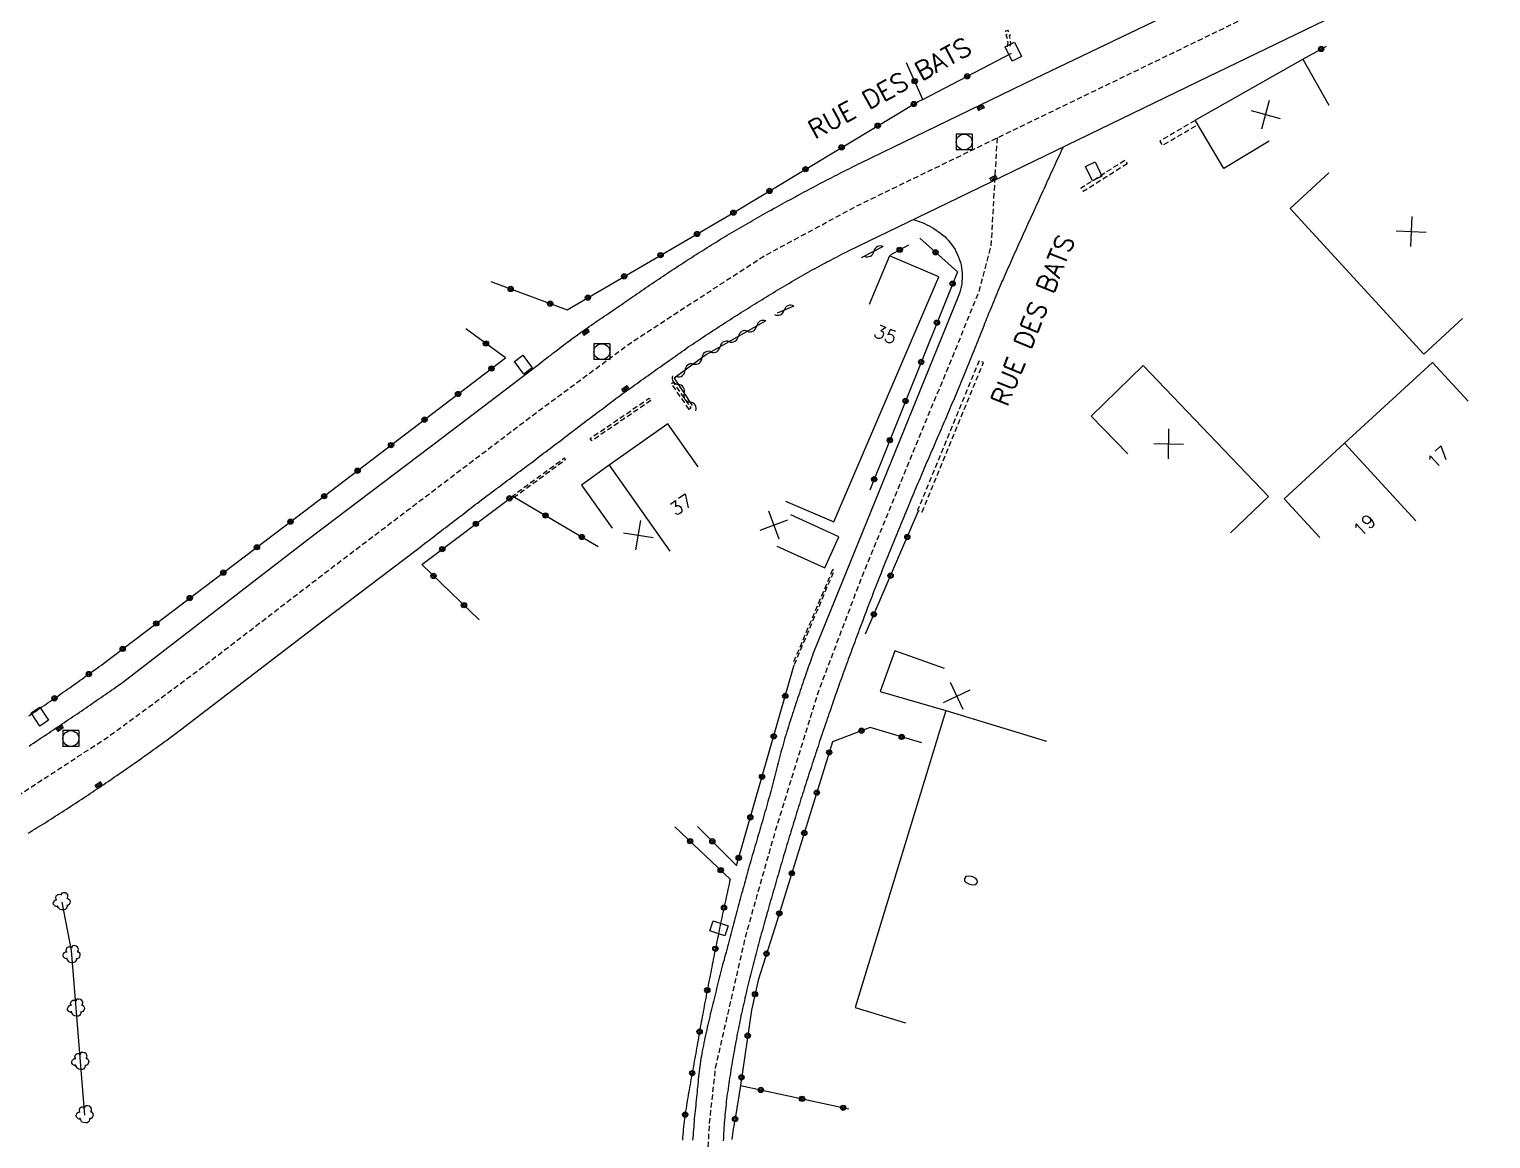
# Model space of a CAD drawing. Header units: millimetres. Extents: x 107000 to 108000, y 126999 to 128000.
# Drawn here: x 107559 to 107697.8, y 127352.7 to 127458 of the extents above; entities that cross this region are included whole.
import ezdxf
from ezdxf.enums import TextEntityAlignment as Align

# ---------------------------------------------------------------- set-up
doc = ezdxf.new("R2010")
doc.units = ezdxf.units.MM
doc.linetypes.add('DASHED', pattern=[0.75, 0.5, -0.25])
doc.layers.get('0').update_dxf_attribs({"linetype": 'CONTINUOUS'})
for name, color, linetype in [('W0001', 6, 'DASHED'), ('W0008', 7, 'CONTINUOUS'), ('W0100', 7, 'CONTINUOUS'), ('W0112', 1, 'DASHED'), ('W0300', 7, 'CONTINUOUS'), ('W0302', 3, 'CONTINUOUS'), ('W0310', 3, 'CONTINUOUS'), ('W0322', 7, 'CONTINUOUS'), ('W0400', 7, 'CONTINUOUS'), ('W0420', 7, 'CONTINUOUS'), ('W0989', 7, 'CONTINUOUS'), ('W0991', 7, 'CONTINUOUS'), ('W1102', 7, 'CONTINUOUS'), ('W1471', 7, 'CONTINUOUS')]:
    doc.layers.add(name, color=color, linetype=linetype)
doc.styles.get("Standard").update_dxf_attribs({"font": 'romans.shx', "width": 0.85})

# ---------------------------------------------------------------- blocks, each defined once
blk = doc.blocks.new('T1471')
at = {"color": 0, "linetype": 'Continuous', "flags": 128}
blk.add_lwpolyline([(-0.75, -0.5), (-0.75, 0.5), (0.75, 0.5), (0.75, -0.5), (-0.75, -0.5)], dxfattribs=at)
blk = doc.blocks.new('T400')
for p, q in [((-0.15, 0.3), (0.15, 0.3)), ((-0.15, -0.25), (-0.15, 0.3)), ((-0.15, 0.15), (0.15, 0.15)), ((-0.15, 0), (0.15, 0)), ((0.15, 0.3), (0.15, -0.25)), ((-0.15, -0.15), (0.15, -0.15)), ((-0.15, -0.25), (-0.15, -0.3)), ((-0.15, -0.3), (0.15, -0.3)), ((0.15, -0.3), (0.15, -0.25))]:
    blk.add_line(p, q)
blk = doc.blocks.new('T420')
for p, q in [((0.75, 0.75), (-0.75, 0.75)), ((-0.75, 0.75), (-0.75, -0.75)), ((0.75, 0.75), (0.75, -0.75)), ((0.75, -0.75), (-0.75, -0.75))]:
    blk.add_line(p, q)
blk.add_ellipse((0, 0), major_axis=(-0.53, 0.53), ratio=1, start_param=3.926991, end_param=10.210176)
blk = doc.blocks.new('t322o')
at = {"color": 0, "linetype": 'Continuous'}
for radius in [0.25, 0.15]:
    blk.add_circle((0, 0), radius, dxfattribs=at)
blk = doc.blocks.new('t310o')
at = {"color": 0, "linetype": 'Continuous'}
for centre, start, end in [((-0.5, 0.38), 216.8699, 323.1304), ((0.5, -0.37), 36.8699, 143.1303)]:
    blk.add_arc(centre, 0.625, start, end, dxfattribs=at)
blk = doc.blocks.new('T300')
for p, q in [((-0.8, 0.51), (-0.86, 0.34)), ((-0.86, 0.34), (-0.86, 0.17)), ((-0.86, 0.17), (-0.74, 0.06)), ((-0.69, 0.63), (-0.8, 0.51)), ((-0.8, -0.06), (-0.74, 0.06)), ((-0.74, 0.06), (-0.69, 0.11)), ((-0.57, 0.69), (-0.69, 0.63)), ((-0.46, 0.69), (-0.57, 0.69)), ((-0.29, 0.63), (-0.46, 0.69)), ((-0.29, 0.63), (-0.17, 0.74)), ((-0.23, 0.57), (-0.29, 0.63)), ((-0.17, 0.74), (-0.06, 0.8)), ((-0.06, 0.8), (0.06, 0.8)), ((0.06, 0.8), (0.23, 0.74)), ((0.23, 0.74), (0.34, 0.63)), ((0.34, 0.63), (0.4, 0.51)), ((0.46, 0.46), (0.34, 0.46)), ((0.4, 0.51), (0.4, 0.46)), ((0.57, 0.4), (0.46, 0.46)), ((0.57, 0.4), (0.69, 0.29)), ((0.69, 0.29), (0.74, 0.17)), ((0.74, 0.06), (0.69, -0.17)), ((0.74, 0.17), (0.74, 0.06)), ((-0.8, -0.17), (-0.8, -0.06)), ((-0.8, -0.23), (-0.8, -0.17)), ((-0.74, -0.34), (-0.8, -0.23)), ((-0.69, -0.4), (-0.74, -0.34)), ((-0.51, -0.46), (-0.69, -0.4)), ((-0.4, -0.46), (-0.51, -0.46)), ((-0.4, -0.46), (-0.34, -0.46)), ((-0.34, -0.46), (-0.34, -0.4)), ((-0.34, -0.51), (-0.34, -0.46)), ((-0.29, -0.63), (-0.34, -0.51)), ((-0.17, -0.74), (-0.29, -0.63)), ((-0.06, -0.8), (-0.17, -0.74)), ((0.06, -0.8), (-0.06, -0.8)), ((0.17, -0.74), (0.06, -0.8)), ((0.23, -0.69), (0.17, -0.74)), ((0.29, -0.46), (0.23, -0.46)), ((0.29, -0.63), (0.23, -0.69)), ((0.46, -0.4), (0.29, -0.46)), ((0.34, -0.51), (0.29, -0.63)), ((0.34, -0.51), (0.34, -0.46)), ((0.57, -0.34), (0.46, -0.4)), ((0.63, -0.29), (0.57, -0.34)), ((0.69, -0.17), (0.63, -0.29))]:
    blk.add_line(p, q)
blk = doc.blocks.new('t991o')
at = {"color": 0, "linetype": 'Continuous'}
for p, q in [((-1, 1), (1, -1)), ((-1, -1), (1, 1))]:
    blk.add_line(p, q, dxfattribs=at)

msp = doc.modelspace()

# ---------------------------------------------------------------- linework, layer by layer
at = {"layer": 'W0001', "flags": 128}
for points in [[(107000, 127089.04), (107003.49, 127090.61), (107006.14, 127092.18), (107008.36, 127093.73), (107010.32, 127095.02), (107025.43, 127107), (107037.6, 127116.58), (107066.4, 127139.08), (107088.06, 127156.08), (107094.78, 127162.19), (107099.38, 127167.1), (107105.7, 127174.85), (107111.44, 127182.02), (107116.64, 127188.52), (107122.25, 127195.21), (107131.72, 127207.17), (107135.09, 127211.4), (107138.56, 127215.46), (107142.88, 127219.18), (107148.61, 127222.06), (107154.91, 127223.92), (107164.3, 127226.43), (107174.45, 127229.14), (107184.03, 127231.95), (107260.27, 127252.71), (107315.94, 127271.2), (107330.12, 127276.12), (107335.89, 127277.72), (107341.63, 127277.36), (107350.74, 127277.39), (107353.27, 127279.17), (107361.16, 127284.73), (107369.51, 127291.14), (107383.85, 127301.83), (107403.45, 127315.83), (107426.06, 127331.88), (107439.48, 127340.56), (107452.49, 127347.3), (107463.11, 127351.91), (107474.86, 127356.01), (107495.18, 127361.96), (107524.23, 127370.49), (107535.13, 127374.16), (107545.48, 127378.4), (107556.57, 127384.39), (107566.51, 127390.87), (107574.63, 127396.86), (107587.27, 127406.56), (107606.75, 127421.33), (107616.21, 127428.32), (107628.75, 127436.48), (107637.53, 127441.21), (107649.35, 127446.94), (107667.55, 127455.74), (107693.78, 127468.43), (107721.15, 127481.68), (107737.6, 127489.63), (107752.86, 127497.12), (107759.97, 127501.4), (107764.49, 127504.58), (107772.4, 127511.35), (107782.05, 127521.92), (107812.16, 127555.37), (107829.33, 127574.66), (107834.96, 127581.75), (107841.86, 127591.66), (107847.67, 127601.53), (107852.76, 127611.48), (107858.53, 127625.36), (107862.3, 127636.75), (107868.74, 127659.49), (107884.13, 127716.25)], [(107650.9, 127447.69), (107650.32, 127437.47), (107649.21, 127433.24), (107647.04, 127427.84), (107642.94, 127417.93), (107637.9, 127405.62), (107633.9, 127395.08), (107629.69, 127381.43), (107627.03, 127372.03), (107624.14, 127359.44), (107623.57, 127354.22), (107623.21, 127347.93), (107623.18, 127343.01), (107623.66, 127336.49), (107624.6, 127330.44), (107625.53, 127326.44), (107627.01, 127322), (107628.35, 127318.07), (107629.22, 127314.73), (107629.66, 127310.51), (107629.61, 127307.33), (107629.3, 127305.31), (107628.45, 127302.26), (107626, 127292.47)]]:
    msp.add_lwpolyline(points, dxfattribs=at)
at = {"layer": 'W0008', "flags": 128}
for points in [[(107558.9, 127381.72), (107559.11, 127381.85), (107559.32, 127381.98), (107559.54, 127382.11), (107559.75, 127382.24), (107559.96, 127382.37), (107560.17, 127382.5), (107560.39, 127382.64), (107560.6, 127382.77), (107560.81, 127382.9), (107561.03, 127383.04), (107561.24, 127383.17), (107561.45, 127383.31), (107561.66, 127383.44), (107561.87, 127383.58), (107562.09, 127383.71), (107562.3, 127383.85), (107562.51, 127383.98), (107562.72, 127384.12), (107562.93, 127384.26), (107563.14, 127384.39), (107563.35, 127384.53), (107563.56, 127384.67), (107563.77, 127384.81), (107563.98, 127384.94), (107564.19, 127385.08), (107564.4, 127385.22), (107564.61, 127385.36), (107564.82, 127385.5), (107565.03, 127385.64), (107565.23, 127385.78), (107565.44, 127385.92), (107565.65, 127386.06), (107565.86, 127386.2), (107566.07, 127386.34), (107566.27, 127386.48), (107566.48, 127386.62), (107566.69, 127386.76), (107566.9, 127386.91), (107567.1, 127387.05), (107567.31, 127387.19), (107567.52, 127387.33), (107567.72, 127387.47), (107567.93, 127387.62), (107568.14, 127387.76), (107568.34, 127387.9), (107568.55, 127388.04), (107568.75, 127388.19), (107568.96, 127388.33), (107569.16, 127388.48), (107569.37, 127388.62), (107569.57, 127388.77), (107569.78, 127388.91), (107569.98, 127389.06), (107570.19, 127389.2), (107570.39, 127389.35), (107570.59, 127389.49), (107570.8, 127389.64), (107571, 127389.78), (107571.2, 127389.93), (107571.41, 127390.08), (107571.61, 127390.23), (107571.81, 127390.37), (107572.02, 127390.52), (107572.22, 127390.67), (107572.42, 127390.82), (107572.62, 127390.97), (107572.82, 127391.11), (107586.87, 127401.86), (107595.74, 127408.58), (107595.94, 127408.73), (107596.14, 127408.88), (107596.34, 127409.04), (107596.54, 127409.19), (107596.74, 127409.35), (107596.94, 127409.5), (107597.14, 127409.65), (107597.34, 127409.81), (107597.54, 127409.96), (107597.74, 127410.12), (107597.94, 127410.27), (107598.14, 127410.42), (107598.34, 127410.58), (107598.54, 127410.73), (107598.74, 127410.89), (107598.94, 127411.04), (107599.14, 127411.19), (107599.35, 127411.35), (107599.55, 127411.5), (107599.75, 127411.66), (107599.95, 127411.81), (107600.15, 127411.96), (107600.35, 127412.12), (107600.55, 127412.27), (107600.75, 127412.43), (107600.95, 127412.58), (107601.15, 127412.73), (107601.35, 127412.89), (107601.55, 127413.04), (107601.75, 127413.2), (107601.95, 127413.35), (107602.15, 127413.5), (107602.35, 127413.66), (107602.56, 127413.81), (107602.76, 127413.96), (107602.96, 127414.11), (107603.17, 127414.26), (107603.37, 127414.41), (107603.57, 127414.56), (107603.78, 127414.72), (107603.98, 127414.87), (107604.18, 127415.02), (107604.39, 127415.17), (107604.59, 127415.32), (107604.79, 127415.47), (107605, 127415.63), (107605.2, 127415.78), (107605.4, 127415.93), (107605.61, 127416.08), (107605.81, 127416.23), (107606.01, 127416.39), (107606.22, 127416.54), (107606.42, 127416.69), (107606.62, 127416.84), (107606.83, 127416.99), (107607.03, 127417.15), (107607.23, 127417.3), (107607.43, 127417.45), (107607.64, 127417.6), (107607.84, 127417.76), (107608.04, 127417.91), (107608.24, 127418.06), (107608.45, 127418.22), (107608.65, 127418.37), (107608.85, 127418.52), (107609.05, 127418.68), (107609.26, 127418.83), (107609.46, 127418.99), (107609.66, 127419.14), (107609.86, 127419.29), (107610.06, 127419.45), (107610.27, 127419.6), (107610.47, 127419.76), (107610.67, 127419.91), (107610.87, 127420.06), (107611.07, 127420.22), (107611.28, 127420.37), (107611.48, 127420.53), (107611.68, 127420.68), (107611.88, 127420.83), (107612.09, 127420.99), (107612.29, 127421.14), (107612.49, 127421.29), (107612.69, 127421.45), (107612.9, 127421.6), (107613.1, 127421.75), (107613.3, 127421.9), (107613.51, 127422.06), (107613.71, 127422.21), (107613.9, 127422.35), (107614.1, 127422.5), (107614.3, 127422.65), (107614.5, 127422.8), (107614.7, 127422.95), (107614.9, 127423.09), (107615.1, 127423.24), (107615.3, 127423.39), (107615.5, 127423.53), (107615.7, 127423.68), (107615.9, 127423.82), (107616.11, 127423.97), (107616.31, 127424.11), (107616.51, 127424.26), (107616.71, 127424.4), (107616.91, 127424.55), (107617.11, 127424.69), (107617.32, 127424.84), (107617.52, 127424.98), (107617.72, 127425.12), (107617.92, 127425.27), (107618.13, 127425.41), (107618.33, 127425.55), (107618.53, 127425.7), (107618.73, 127425.84), (107618.94, 127425.98), (107619.14, 127426.13), (107619.34, 127426.27), (107619.55, 127426.41), (107619.75, 127426.56), (107619.95, 127426.7), (107620.16, 127426.85), (107620.36, 127426.99), (107620.56, 127427.13), (107620.77, 127427.28), (107620.97, 127427.42), (107621.18, 127427.56), (107621.38, 127427.7), (107621.58, 127427.85), (107621.79, 127427.99), (107622, 127428.13), (107622.2, 127428.27), (107622.41, 127428.41), (107622.61, 127428.54), (107622.82, 127428.68), (107623.03, 127428.82), (107623.25, 127428.96), (107623.46, 127429.1), (107623.67, 127429.24), (107623.88, 127429.38), (107624.09, 127429.51), (107624.3, 127429.65), (107624.51, 127429.79), (107624.72, 127429.93), (107624.93, 127430.06), (107625.15, 127430.2), (107625.36, 127430.33), (107625.57, 127430.47), (107625.78, 127430.61), (107626, 127430.74), (107626.21, 127430.88), (107626.42, 127431.01), (107626.64, 127431.14), (107626.85, 127431.28), (107627.06, 127431.41), (107627.28, 127431.55), (107627.49, 127431.68), (107627.7, 127431.81), (107627.92, 127431.95), (107628.13, 127432.08), (107628.35, 127432.21), (107628.56, 127432.34), (107628.78, 127432.47), (107628.99, 127432.61), (107629.21, 127432.74), (107629.42, 127432.87), (107629.64, 127433), (107629.86, 127433.14), (107630.08, 127433.27), (107630.3, 127433.4), (107630.52, 127433.53), (107630.74, 127433.66), (107630.96, 127433.79), (107631.18, 127433.92), (107631.41, 127434.05), (107631.63, 127434.18), (107631.85, 127434.31), (107632.07, 127434.44), (107632.29, 127434.57), (107632.52, 127434.69), (107632.74, 127434.82), (107632.96, 127434.94), (107633.19, 127435.07), (107633.41, 127435.19), (107633.63, 127435.31), (107633.86, 127435.44), (107634.08, 127435.56), (107634.3, 127435.68), (107634.53, 127435.8), (107634.75, 127435.92), (107634.98, 127436.04), (107635.2, 127436.16), (107635.43, 127436.27), (107635.65, 127436.39), (107635.88, 127436.51), (107636.11, 127436.62), (107636.33, 127436.74), (107636.56, 127436.85), (107636.79, 127436.97), (107647.2, 127442), (107670.01, 127453.05), (107712.54, 127473.62)], [(107558.97, 127389.98), (107559.18, 127390.12), (107559.39, 127390.26), (107559.6, 127390.4), (107559.81, 127390.54), (107560.02, 127390.68), (107560.23, 127390.82), (107560.45, 127390.96), (107560.66, 127391.1), (107560.87, 127391.24), (107561.08, 127391.38), (107561.29, 127391.52), (107561.49, 127391.66), (107561.7, 127391.8), (107561.91, 127391.94), (107562.11, 127392.08), (107562.32, 127392.22), (107562.53, 127392.36), (107562.73, 127392.5), (107562.94, 127392.63), (107563.14, 127392.77), (107563.35, 127392.91), (107563.56, 127393.05), (107563.76, 127393.19), (107563.97, 127393.33), (107564.17, 127393.47), (107564.38, 127393.61), (107564.58, 127393.76), (107564.79, 127393.9), (107564.99, 127394.04), (107565.2, 127394.18), (107565.4, 127394.32), (107565.61, 127394.46), (107565.81, 127394.6), (107566.01, 127394.74), (107566.22, 127394.88), (107566.42, 127395.03), (107566.63, 127395.17), (107566.83, 127395.31), (107567.04, 127395.45), (107567.24, 127395.59), (107567.44, 127395.74), (107567.65, 127395.88), (107567.85, 127396.02), (107585.74, 127409.79), (107598.25, 127419.27), (107607.11, 127426), (107607.31, 127426.16), (107607.51, 127426.31), (107607.7, 127426.47), (107607.9, 127426.63), (107608.1, 127426.78), (107608.3, 127426.94), (107608.51, 127427.09), (107608.71, 127427.25), (107608.91, 127427.4), (107609.11, 127427.56), (107609.31, 127427.71), (107609.51, 127427.86), (107609.72, 127428.02), (107609.92, 127428.17), (107610.12, 127428.32), (107610.33, 127428.47), (107610.53, 127428.62), (107610.74, 127428.77), (107610.94, 127428.92), (107611.15, 127429.07), (107611.35, 127429.22), (107611.55, 127429.36), (107611.76, 127429.51), (107611.96, 127429.65), (107612.16, 127429.79), (107612.37, 127429.93), (107612.57, 127430.07), (107612.78, 127430.21), (107612.98, 127430.35), (107613.19, 127430.49), (107613.39, 127430.62), (107613.6, 127430.76), (107613.8, 127430.9), (107614.01, 127431.04), (107614.21, 127431.18), (107614.42, 127431.32), (107614.63, 127431.46), (107614.83, 127431.61), (107615.04, 127431.75), (107615.25, 127431.89), (107615.45, 127432.03), (107615.66, 127432.18), (107615.87, 127432.32), (107616.07, 127432.46), (107616.28, 127432.6), (107616.49, 127432.75), (107616.7, 127432.89), (107616.9, 127433.03), (107617.11, 127433.17), (107617.32, 127433.32), (107617.52, 127433.46), (107617.73, 127433.6), (107617.94, 127433.74), (107618.15, 127433.88), (107618.36, 127434.02), (107618.56, 127434.16), (107618.77, 127434.3), (107618.98, 127434.44), (107619.19, 127434.58), (107619.4, 127434.72), (107619.61, 127434.86), (107619.82, 127435), (107620.02, 127435.13), (107620.23, 127435.27), (107620.44, 127435.41), (107620.65, 127435.54), (107620.86, 127435.68), (107621.06, 127435.81), (107621.27, 127435.95), (107621.48, 127436.08), (107621.69, 127436.22), (107621.9, 127436.35), (107622.11, 127436.49), (107622.32, 127436.62), (107622.53, 127436.75), (107622.74, 127436.89), (107622.95, 127437.02), (107623.16, 127437.15), (107623.37, 127437.29), (107623.58, 127437.42), (107623.79, 127437.55), (107624, 127437.68), (107624.21, 127437.81), (107624.42, 127437.94), (107624.64, 127438.07), (107624.85, 127438.2), (107625.07, 127438.33), (107625.28, 127438.46), (107625.5, 127438.59), (107625.72, 127438.71), (107625.94, 127438.84), (107626.16, 127438.97), (107626.37, 127439.1), (107626.59, 127439.23), (107626.81, 127439.35), (107627.03, 127439.48), (107627.25, 127439.61), (107627.47, 127439.73), (107627.69, 127439.86), (107627.91, 127439.99), (107628.13, 127440.11), (107628.35, 127440.23), (107628.57, 127440.36), (107628.79, 127440.48), (107629.02, 127440.61), (107629.24, 127440.73), (107629.46, 127440.85), (107629.68, 127440.98), (107629.9, 127441.1), (107630.12, 127441.22), (107630.35, 127441.34), (107630.57, 127441.47), (107630.79, 127441.59), (107631.01, 127441.71), (107631.23, 127441.83), (107631.46, 127441.95), (107631.68, 127442.07), (107631.9, 127442.19), (107632.13, 127442.32), (107632.35, 127442.44), (107632.57, 127442.56), (107632.79, 127442.67), (107633.02, 127442.79), (107633.24, 127442.91), (107633.47, 127443.03), (107633.69, 127443.15), (107633.91, 127443.27), (107634.14, 127443.39), (107634.36, 127443.5), (107634.59, 127443.62), (107634.81, 127443.74), (107635.04, 127443.85), (107635.26, 127443.97), (107635.49, 127444.09), (107635.71, 127444.2), (107635.94, 127444.32), (107636.16, 127444.43), (107636.39, 127444.55), (107636.61, 127444.66), (107636.84, 127444.77), (107637.07, 127444.89), (107637.29, 127445), (107637.52, 127445.12), (107637.75, 127445.23), (107637.97, 127445.34), (107654.5, 127453.33), (107671.73, 127461.63)], [(107657.17, 127446.83), (107657.06, 127446.6), (107656.96, 127446.37), (107656.85, 127446.13), (107656.74, 127445.9), (107656.63, 127445.67), (107656.53, 127445.44), (107656.42, 127445.2), (107656.31, 127444.97), (107656.21, 127444.74), (107656.1, 127444.51), (107655.99, 127444.28), (107655.89, 127444.04), (107655.78, 127443.81), (107655.67, 127443.58), (107655.57, 127443.35), (107655.46, 127443.11), (107655.36, 127442.88), (107655.25, 127442.65), (107655.14, 127442.41), (107655.04, 127442.18), (107654.93, 127441.95), (107654.83, 127441.72), (107654.73, 127441.49), (107654.62, 127441.27), (107654.52, 127441.04), (107654.42, 127440.82), (107654.32, 127440.59), (107654.21, 127440.37), (107654.11, 127440.14), (107654.01, 127439.91), (107653.9, 127439.69), (107653.8, 127439.46), (107653.7, 127439.24), (107653.6, 127439.01), (107653.49, 127438.79), (107653.39, 127438.56), (107653.29, 127438.34), (107653.19, 127438.11), (107653.08, 127437.89), (107652.98, 127437.66), (107652.88, 127437.44), (107652.78, 127437.21), (107652.68, 127436.99), (107652.57, 127436.76), (107652.47, 127436.54), (107652.37, 127436.31), (107652.27, 127436.08), (107652.17, 127435.86), (107652.07, 127435.63), (107651.97, 127435.41), (107651.87, 127435.18), (107651.77, 127434.95), (107651.67, 127434.73), (107651.57, 127434.5), (107651.47, 127434.27), (107651.37, 127434.05), (107651.27, 127433.82), (107651.17, 127433.59), (107651.08, 127433.37), (107650.98, 127433.14), (107650.88, 127432.9), (107650.78, 127432.67), (107650.68, 127432.44), (107650.59, 127432.2), (107650.49, 127431.97), (107650.39, 127431.74), (107650.3, 127431.5), (107650.2, 127431.27), (107650.1, 127431.03), (107650.01, 127430.8), (107649.91, 127430.56), (107649.82, 127430.33), (107649.72, 127430.09), (107649.63, 127429.86), (107649.54, 127429.62), (107649.44, 127429.38), (107649.35, 127429.15), (107649.25, 127428.91), (107649.16, 127428.68), (107649.07, 127428.44), (107648.97, 127428.21), (107648.88, 127427.97), (107648.78, 127427.74), (107648.69, 127427.5), (107648.59, 127427.27), (107648.5, 127427.03), (107648.41, 127426.79), (107648.31, 127426.56), (107648.21, 127426.32), (107648.12, 127426.09), (107648.02, 127425.86), (107647.93, 127425.62), (107647.83, 127425.39), (107647.74, 127425.16), (107647.64, 127424.93), (107647.55, 127424.7), (107647.45, 127424.47), (107647.36, 127424.24), (107647.26, 127424.01), (107647.16, 127423.78), (107647.07, 127423.54), (107646.97, 127423.31), (107646.88, 127423.08), (107646.78, 127422.85), (107646.68, 127422.62), (107646.58, 127422.39), (107646.49, 127422.16), (107646.39, 127421.92), (107646.29, 127421.69), (107646.19, 127421.46), (107646.09, 127421.22), (107645.99, 127420.99), (107645.89, 127420.76), (107645.79, 127420.53), (107645.69, 127420.29), (107645.59, 127420.06), (107645.49, 127419.83), (107645.39, 127419.6), (107645.29, 127419.36), (107645.19, 127419.13), (107645.09, 127418.9), (107644.99, 127418.67), (107644.89, 127418.43), (107644.79, 127418.2), (107644.69, 127417.97), (107644.58, 127417.74), (107644.48, 127417.5), (107644.38, 127417.27), (107644.28, 127417.04), (107644.18, 127416.81), (107644.08, 127416.57), (107643.99, 127416.34), (107643.89, 127416.11), (107643.79, 127415.87), (107643.69, 127415.64), (107643.59, 127415.41), (107643.49, 127415.17), (107643.39, 127414.94), (107643.29, 127414.71), (107643.2, 127414.48), (107643.1, 127414.25), (107643, 127414.02), (107642.91, 127413.79), (107642.81, 127413.56), (107642.72, 127413.33), (107642.62, 127413.1), (107642.52, 127412.86), (107642.43, 127412.63), (107642.33, 127412.4), (107642.23, 127412.17), (107642.14, 127411.94), (107642.04, 127411.71), (107641.95, 127411.48), (107641.85, 127411.25), (107641.76, 127411.02), (107641.66, 127410.79), (107641.56, 127410.56), (107641.47, 127410.33), (107641.37, 127410.1), (107641.28, 127409.87), (107641.18, 127409.63), (107641.09, 127409.4), (107641, 127409.17), (107640.9, 127408.94), (107640.81, 127408.71), (107640.71, 127408.48), (107640.62, 127408.25), (107640.53, 127408.01), (107640.43, 127407.78), (107640.34, 127407.55), (107640.25, 127407.32), (107640.15, 127407.09), (107640.06, 127406.85), (107639.97, 127406.62), (107639.88, 127406.39), (107639.79, 127406.16), (107639.7, 127405.93), (107639.6, 127405.69), (107639.51, 127405.46), (107639.42, 127405.23), (107639.33, 127404.99), (107639.24, 127404.76), (107639.15, 127404.53), (107639.06, 127404.29), (107638.97, 127404.06), (107638.88, 127403.83), (107638.79, 127403.6), (107638.7, 127403.36), (107638.61, 127403.13), (107638.52, 127402.89), (107638.43, 127402.66), (107638.34, 127402.43), (107638.26, 127402.19), (107638.17, 127401.96), (107638.08, 127401.73), (107637.99, 127401.49), (107637.9, 127401.26), (107637.81, 127401.03), (107637.73, 127400.79), (107637.64, 127400.56), (107637.55, 127400.32), (107637.46, 127400.09), (107637.38, 127399.85), (107637.29, 127399.62), (107637.2, 127399.39), (107637.12, 127399.15), (107637.03, 127398.92), (107636.94, 127398.68), (107636.86, 127398.45), (107636.77, 127398.21), (107636.69, 127397.98), (107636.6, 127397.74), (107636.52, 127397.51), (107636.43, 127397.27), (107636.35, 127397.04), (107636.26, 127396.8), (107636.18, 127396.57), (107636.09, 127396.33), (107636.01, 127396.1), (107635.92, 127395.86), (107635.84, 127395.62), (107635.76, 127395.39), (107635.67, 127395.15), (107635.59, 127394.92), (107635.51, 127394.68), (107635.43, 127394.45), (107635.34, 127394.21), (107635.26, 127393.97), (107635.18, 127393.74), (107635.1, 127393.5), (107635.02, 127393.27), (107634.94, 127393.03), (107634.85, 127392.79), (107634.77, 127392.56), (107634.69, 127392.32), (107634.61, 127392.08), (107634.53, 127391.85), (107634.45, 127391.61), (107634.37, 127391.37), (107634.29, 127391.14), (107634.21, 127390.9), (107634.13, 127390.66), (107634.05, 127390.43), (107633.98, 127390.19), (107633.9, 127389.95), (107633.82, 127389.71), (107633.74, 127389.48), (107633.66, 127389.24), (107633.58, 127389), (107633.51, 127388.76), (107633.43, 127388.53), (107633.35, 127388.29), (107633.27, 127388.05), (107633.2, 127387.81), (107633.12, 127387.58), (107633.04, 127387.34), (107632.96, 127387.1), (107632.89, 127386.86), (107632.81, 127386.63), (107632.74, 127386.39), (107632.66, 127386.15), (107632.58, 127385.91), (107632.51, 127385.67), (107632.43, 127385.43), (107632.36, 127385.2), (107632.28, 127384.96), (107632.2, 127384.71), (107632.13, 127384.47), (107632.05, 127384.23), (107631.98, 127383.99), (107631.9, 127383.75), (107631.83, 127383.51), (107631.76, 127383.27), (107631.68, 127383.03), (107631.61, 127382.79), (107631.53, 127382.55), (107631.46, 127382.31), (107631.39, 127382.07), (107631.31, 127381.83), (107631.24, 127381.59), (107631.17, 127381.35), (107631.1, 127381.11), (107631.02, 127380.87), (107630.95, 127380.62), (107630.88, 127380.38), (107630.81, 127380.14), (107630.74, 127379.9), (107630.66, 127379.66), (107630.59, 127379.42), (107630.52, 127379.18), (107630.45, 127378.94), (107630.38, 127378.69), (107630.31, 127378.45), (107630.24, 127378.21), (107630.17, 127377.97), (107630.1, 127377.73), (107630.03, 127377.49), (107629.96, 127377.25), (107629.89, 127377), (107629.82, 127376.76), (107629.75, 127376.52), (107629.68, 127376.28), (107629.61, 127376.04), (107629.54, 127375.79), (107629.47, 127375.55), (107629.4, 127375.31), (107629.33, 127375.07), (107629.26, 127374.83), (107629.19, 127374.58), (107629.12, 127374.34), (107629.05, 127374.1), (107628.99, 127373.86), (107628.92, 127373.61), (107628.85, 127373.37), (107628.78, 127373.13), (107628.71, 127372.88), (107628.65, 127372.64), (107628.58, 127372.4), (107628.51, 127372.16), (107628.45, 127371.91), (107628.38, 127371.67), (107628.31, 127371.43), (107628.25, 127371.18), (107628.18, 127370.94), (107628.12, 127370.7), (107628.05, 127370.45), (107627.99, 127370.21), (107627.92, 127369.97), (107627.86, 127369.72), (107627.79, 127369.48), (107627.73, 127369.24), (107627.67, 127368.99), (107627.6, 127368.75), (107627.54, 127368.5), (107627.48, 127368.25), (107627.41, 127368), (107627.35, 127367.75), (107627.29, 127367.5), (107627.23, 127367.26), (107627.18, 127367.01), (107627.12, 127366.76), (107627.06, 127366.52), (107627.01, 127366.28), (107626.96, 127366.04), (107626.9, 127365.8), (107626.85, 127365.56), (107626.8, 127365.32), (107626.74, 127365.08), (107626.69, 127364.84), (107626.64, 127364.6), (107626.58, 127364.36), (107626.53, 127364.12), (107626.48, 127363.88), (107626.43, 127363.64), (107626.38, 127363.4), (107626.33, 127363.16), (107626.28, 127362.92), (107626.23, 127362.68), (107626.19, 127362.44), (107626.14, 127362.19), (107626.09, 127361.95), (107626.05, 127361.71), (107626, 127361.47), (107625.96, 127361.23), (107625.92, 127360.98), (107625.87, 127360.73), (107625.83, 127360.48), (107625.79, 127360.23), (107625.74, 127359.98), (107625.7, 127359.73), (107625.66, 127359.48), (107625.62, 127359.23), (107625.58, 127358.98), (107625.54, 127358.72), (107625.5, 127358.47), (107625.46, 127358.22), (107625.42, 127357.97), (107625.39, 127357.72), (107625.35, 127357.47), (107625.32, 127357.22), (107625.28, 127356.97), (107625.25, 127356.71), (107625.22, 127356.46), (107625.19, 127356.21), (107625.16, 127355.96), (107625.13, 127355.7), (107625.11, 127355.45), (107625.08, 127355.21), (107625.06, 127354.96), (107625.04, 127354.72), (107625.02, 127354.48), (107625, 127354.23), (107624.98, 127353.99), (107624.96, 127353.74), (107624.95, 127353.5), (107624.93, 127353.25), (107624.92, 127353.01), (107624.91, 127352.77), (107624.89, 127352.52)], [(107642.89, 127439.96), (107643.12, 127439.89), (107643.35, 127439.82), (107643.57, 127439.74), (107643.8, 127439.65), (107644.01, 127439.56), (107644.23, 127439.45), (107644.44, 127439.34), (107644.67, 127439.21), (107644.89, 127439.08), (107645.11, 127438.94), (107645.32, 127438.8), (107645.53, 127438.65), (107645.73, 127438.49), (107645.93, 127438.33), (107646.11, 127438.15), (107646.29, 127437.96), (107646.46, 127437.75), (107646.62, 127437.54), (107646.77, 127437.32), (107646.91, 127437.09), (107647.03, 127436.86), (107647.15, 127436.62), (107647.25, 127436.38), (107647.34, 127436.13), (107647.42, 127435.88), (107647.48, 127435.63), (107647.53, 127435.38), (107647.57, 127435.13), (107647.59, 127434.87), (107647.6, 127434.61), (107647.59, 127434.36), (107647.57, 127434.09), (107647.54, 127433.83), (107647.49, 127433.57), (107647.43, 127433.31), (107647.36, 127433.06), (107647.27, 127432.81), (107647.17, 127432.56), (107639.66, 127414.12), (107633.54, 127399.03), (107633.45, 127398.8), (107633.37, 127398.56), (107633.28, 127398.32), (107633.2, 127398.09), (107633.11, 127397.85), (107633.03, 127397.61), (107632.94, 127397.38), (107632.86, 127397.14), (107632.78, 127396.9), (107632.7, 127396.66), (107632.61, 127396.43), (107632.53, 127396.19), (107632.45, 127395.95), (107632.37, 127395.71), (107632.29, 127395.48), (107632.21, 127395.24), (107632.13, 127395), (107632.05, 127394.75), (107631.96, 127394.51), (107631.88, 127394.27), (107631.8, 127394.03), (107631.72, 127393.78), (107631.64, 127393.54), (107631.56, 127393.3), (107631.48, 127393.06), (107631.4, 127392.81), (107631.32, 127392.57), (107631.25, 127392.33), (107631.17, 127392.08), (107631.09, 127391.84), (107631.02, 127391.6), (107630.94, 127391.35), (107630.87, 127391.11), (107630.79, 127390.86), (107630.72, 127390.62), (107630.65, 127390.37), (107630.58, 127390.13), (107630.51, 127389.88), (107630.44, 127389.63), (107630.38, 127389.39), (107630.31, 127389.14), (107630.24, 127388.89), (107630.18, 127388.65), (107630.12, 127388.4), (107630.05, 127388.15), (107629.99, 127387.9), (107629.93, 127387.66), (107629.86, 127387.41), (107629.8, 127387.16), (107629.74, 127386.91), (107629.67, 127386.67), (107629.61, 127386.42), (107629.54, 127386.17), (107629.48, 127385.92), (107629.41, 127385.68), (107629.35, 127385.43), (107629.28, 127385.18), (107629.21, 127384.94), (107629.14, 127384.7), (107629.07, 127384.45), (107629, 127384.21), (107628.93, 127383.96), (107628.86, 127383.72), (107628.79, 127383.48), (107628.72, 127383.23), (107628.65, 127382.99), (107628.58, 127382.75), (107628.51, 127382.5), (107628.44, 127382.26), (107628.37, 127382.02), (107628.3, 127381.77), (107628.22, 127381.53), (107628.15, 127381.29), (107628.08, 127381.04), (107628.01, 127380.8), (107627.94, 127380.56), (107627.87, 127380.31), (107627.8, 127380.07), (107627.73, 127379.83), (107627.65, 127379.58), (107627.58, 127379.34), (107627.51, 127379.1), (107627.44, 127378.85), (107627.37, 127378.61), (107627.31, 127378.36), (107627.24, 127378.12), (107627.17, 127377.88), (107627.1, 127377.64), (107627.04, 127377.4), (107626.97, 127377.16), (107626.9, 127376.92), (107626.84, 127376.68), (107626.77, 127376.44), (107626.71, 127376.21), (107626.64, 127375.97), (107626.58, 127375.73), (107626.51, 127375.49), (107626.45, 127375.25), (107626.38, 127375.01), (107626.32, 127374.77), (107626.26, 127374.53), (107626.19, 127374.29), (107626.13, 127374.05), (107626.06, 127373.81), (107626, 127373.57), (107625.94, 127373.33), (107625.87, 127373.1), (107625.81, 127372.86), (107625.75, 127372.62), (107625.68, 127372.38), (107625.62, 127372.14), (107625.56, 127371.9), (107625.49, 127371.65), (107625.43, 127371.41), (107625.36, 127371.16), (107625.29, 127370.92), (107625.23, 127370.67), (107625.16, 127370.43), (107625.1, 127370.18), (107625.03, 127369.93), (107624.97, 127369.69), (107624.9, 127369.44), (107624.84, 127369.2), (107624.77, 127368.95), (107624.71, 127368.71), (107624.64, 127368.46), (107624.58, 127368.21), (107624.52, 127367.97), (107624.45, 127367.72), (107624.39, 127367.48), (107624.33, 127367.23), (107624.27, 127366.98), (107624.21, 127366.74), (107624.15, 127366.49), (107624.09, 127366.24), (107624.03, 127366), (107623.97, 127365.75), (107623.91, 127365.5), (107623.85, 127365.26), (107623.79, 127365.01), (107623.73, 127364.77), (107623.67, 127364.52), (107623.61, 127364.27), (107623.55, 127364.03), (107623.5, 127363.78), (107623.44, 127363.53), (107623.38, 127363.29), (107623.33, 127363.04), (107623.27, 127362.79), (107623.22, 127362.55), (107623.16, 127362.3), (107623.11, 127362.05), (107623.06, 127361.8), (107623.01, 127361.56), (107622.96, 127361.31), (107622.91, 127361.06), (107622.86, 127360.81), (107622.82, 127360.56), (107622.77, 127360.31), (107622.73, 127360.06), (107622.69, 127359.82), (107622.66, 127359.58), (107622.63, 127359.33), (107622.6, 127359.09), (107622.57, 127358.85), (107622.54, 127358.6), (107622.52, 127358.36), (107622.5, 127358.11), (107622.47, 127357.87), (107622.45, 127357.62), (107622.43, 127357.38), (107622.41, 127357.14), (107622.38, 127356.89), (107622.36, 127356.64), (107622.33, 127356.38), (107622.3, 127356.13), (107622.28, 127355.87), (107622.25, 127355.62), (107622.23, 127355.36), (107622.2, 127355.11), (107622.18, 127354.85), (107622.15, 127354.6), (107622.13, 127354.34), (107622.11, 127354.09), (107622.09, 127353.83), (107622.07, 127353.58), (107622.05, 127353.32), (107622.03, 127353.07), (107622.01, 127352.81), (107621.99, 127352.56)]]:
    msp.add_lwpolyline(points, dxfattribs=at)
at = {"layer": 'W0100', "flags": 128}
for points in [[(107676.74, 127447.38), (107672.45, 127444.8), (107669.7, 127449.37), (107679.94, 127455.16), (107682.4, 127450.81)], [(107682.41, 127444.38), (107678.73, 127440.99), (107691.42, 127427.16), (107695.1, 127430.55)], [(107630.81, 127413.23), (107635.4, 127411.26), (107645.37, 127434.5), (107640.7, 127436.49), (107638.75, 127431.88)], [(107681.56, 127409.77), (107678.18, 127413.45), (107683.9, 127418.72), (107692.25, 127426.38), (107695.63, 127422.7)], [(107663.33, 127417.7), (107659.85, 127421.28), (107664.78, 127426.08), (107676.67, 127413.66), (107673.06, 127410.2)], [(107622.51, 127416.49), (107619.63, 127420.57), (107614.06, 127416.63), (107611.42, 127414.73), (107614.34, 127410.67)], [(107629.98, 127408.95), (107634.53, 127406.88), (107635.88, 127409.84), (107631.33, 127411.91)], [(107645.9, 127397.34), (107641.19, 127399.03), (107639.8, 127395.14), (107646.04, 127393.36), (107637.43, 127365.17), (107642.21, 127363.71)]]:
    msp.add_lwpolyline(points, dxfattribs=at)
at = {"layer": 'W0112', "flags": 128}
for points in [[(107651.88, 127456.37), (107651.93, 127456.57), (107651.95, 127456.76), (107651.93, 127456.92), (107651.9, 127457.09), (107651.77, 127457.48), (107651.86, 127457.53), (107651.69, 127457.82), (107651.88, 127457.93), (107652.16, 127457.44), (107652.04, 127457.37), (107652.11, 127457.14), (107652.15, 127456.95), (107652.17, 127456.76), (107652.15, 127456.54), (107652.1, 127456.32)], [(107663.26, 127445.24), (107659.09, 127442.6), (107658.88, 127442.94), (107663.04, 127445.58)], [(107643.78, 127412.2), (107649.6, 127426.38), (107649.19, 127426.55), (107643.36, 127412.37)], [(107621.66, 127421.92), (107619.97, 127424.38), (107620.15, 127424.5), (107621.83, 127422.04)], [(107618.03, 127422.78), (107612.41, 127418.94), (107612.26, 127419.17), (107617.87, 127423)], [(107604.99, 127413.57), (107609.9, 127417.16), (107609.81, 127417.29), (107604.9, 127413.7)], [(107635.28, 127406.71), (107631.52, 127397.83), (107631.68, 127397.77), (107635.44, 127406.64)]]:
    msp.add_lwpolyline(points, close=True, dxfattribs=at)
msp.add_lwpolyline([(107669.7, 127449.35), (107666.37, 127447.39), (107666.61, 127446.98), (107669.95, 127448.93)], dxfattribs=at)
at = {"layer": 'W0302', "flags": 128}
msp.add_lwpolyline([(107562.07, 127375.15), (107562.97, 127370.57), (107564.25, 127354.95)], dxfattribs=at)
at = {"layer": 'W0310', "flags": 128}
for points in [[(107640.09, 127437.38), (107637.99, 127436.31)], [(107631.6, 127431.73), (107630.01, 127431.05)], [(107628.94, 127430.33), (107623.32, 127427.15), (107620.24, 127424.88), (107621.96, 127422.29)]]:
    msp.add_lwpolyline(points, dxfattribs=at)
at = {"layer": 'W0322', "flags": 128}
for points in [[(107643.84, 127451.34), (107652.27, 127455.75)], [(107679.93, 127455.16), (107682.19, 127456.41)], [(107643.84, 127451.34), (107642.31, 127454.82)], [(107602.83, 127434.05), (107610.06, 127431.38), (107625.51, 127440.39), (107643.42, 127451.16), (107643.83, 127451.34)], [(107643.57, 127438.17), (107647.14, 127434.98), (107638.81, 127414.26)], [(107640.79, 127436.6), (107642.53, 127437.53)], [(107558.96, 127392.86), (107559.17, 127392.99), (107559.37, 127393.13), (107559.58, 127393.27), (107559.78, 127393.41), (107559.99, 127393.55), (107560.19, 127393.69), (107560.39, 127393.82), (107560.6, 127393.96), (107560.8, 127394.1), (107561, 127394.24), (107561.21, 127394.38), (107561.41, 127394.52), (107561.61, 127394.66), (107561.82, 127394.81), (107562.02, 127394.95), (107562.22, 127395.09), (107562.42, 127395.23), (107562.63, 127395.37), (107562.83, 127395.51), (107563.03, 127395.66), (107563.23, 127395.8), (107563.43, 127395.94), (107563.63, 127396.08), (107563.83, 127396.23), (107564.04, 127396.37), (107564.24, 127396.51), (107564.44, 127396.66), (107564.64, 127396.8), (107564.84, 127396.95), (107565.04, 127397.09), (107565.24, 127397.24), (107565.44, 127397.38), (107565.64, 127397.53), (107565.84, 127397.67), (107566.03, 127397.82), (107585.17, 127412.3), (107604.23, 127426.83), (107600.45, 127429.56)], [(107601.71, 127401.96), (107596.26, 127407.2), (107604.9, 127413.7), (107613.01, 127408.91)], [(107638.41, 127400.64), (107643.45, 127412.29)], [(107622.44, 127382.35), (107626.16, 127378.64), (107631.64, 127397.7)], [(107643.76, 127390.28), (107638.84, 127391.74), (107635.28, 127390.38), (107629.83, 127372.83), (107628.2, 127367.75), (107627.58, 127364.91), (107626.52, 127357.76), (107626.03, 127354.63), (107625.98, 127354.38), (107625.93, 127354.14), (107625.89, 127353.89), (107625.84, 127353.64), (107625.8, 127353.39), (107625.77, 127353.14), (107625.73, 127352.9), (107625.7, 127352.65)], [(107620.3, 127382.32), (107625.55, 127377.36), (107625.5, 127377.12), (107625.45, 127376.87), (107625.39, 127376.63), (107625.34, 127376.38), (107625.29, 127376.13), (107625.23, 127375.89), (107625.18, 127375.64), (107625.13, 127375.4), (107625.07, 127375.15), (107625.02, 127374.91), (107624.97, 127374.66), (107624.91, 127374.41), (107624.86, 127374.17), (107624.81, 127373.92), (107624.76, 127373.67), (107624.71, 127373.43), (107624.65, 127373.18), (107624.6, 127372.94), (107624.55, 127372.69), (107624.5, 127372.44), (107624.45, 127372.2), (107624.4, 127371.95), (107624.35, 127371.7), (107624.3, 127371.46), (107624.25, 127371.21), (107624.2, 127370.96), (107624.15, 127370.72), (107624.1, 127370.47), (107624.05, 127370.22), (107624, 127369.98), (107623.95, 127369.73), (107623.9, 127369.48), (107623.85, 127369.24), (107623.8, 127368.99), (107623.75, 127368.74), (107623.71, 127368.5), (107623.66, 127368.25), (107623.61, 127368), (107623.56, 127367.75), (107623.51, 127367.51), (107623.46, 127367.26), (107623.42, 127367.01), (107623.37, 127366.76), (107623.32, 127366.52), (107623.27, 127366.27), (107623.23, 127366.02), (107623.18, 127365.77), (107623.13, 127365.52), (107623.09, 127365.28), (107623.04, 127365.03), (107623, 127364.78), (107622.95, 127364.53), (107622.9, 127364.28), (107622.86, 127364.04), (107622.81, 127363.79), (107622.77, 127363.54), (107622.72, 127363.29), (107622.68, 127363.04), (107622.63, 127362.8), (107622.59, 127362.55), (107622.55, 127362.3), (107622.5, 127362.05), (107622.46, 127361.8), (107622.42, 127361.55), (107622.37, 127361.31), (107622.33, 127361.06), (107622.29, 127360.81), (107622.24, 127360.56), (107622.2, 127360.31), (107622.15, 127360.06), (107622.11, 127359.81), (107622.06, 127359.57), (107622.02, 127359.32), (107621.97, 127359.07), (107621.92, 127358.82), (107621.88, 127358.57), (107621.83, 127358.33), (107621.79, 127358.08), (107621.74, 127357.83), (107621.7, 127357.58), (107621.65, 127357.33), (107621.61, 127357.08), (107621.56, 127356.84), (107621.52, 127356.59), (107621.48, 127356.34), (107621.44, 127356.09), (107621.4, 127355.84), (107621.36, 127355.59), (107621.32, 127355.34), (107621.29, 127355.09), (107621.25, 127354.84), (107621.22, 127354.59), (107621.19, 127354.34), (107621.16, 127354.09), (107621.13, 127353.84), (107621.1, 127353.59), (107621.08, 127353.34), (107621.06, 127353.08), (107621.04, 127352.83), (107621.02, 127352.58)], [(107626.52, 127357.76), (107636.83, 127355.54)]]:
    msp.add_lwpolyline(points, dxfattribs=at)
at = {"layer": 'W1102', "flags": 128}
for points in [[(107683.9, 127418.72), (107690.67, 127411.35)], [(107614.06, 127416.63), (107619.84, 127408.47)], [(107646.04, 127393.36), (107655.6, 127390.44)]]:
    msp.add_lwpolyline(points, dxfattribs=at)

# ---------------------------------------------------------------- block references
at = {"layer": 'W0300'}
for p, rotation in [((107562.07, 127375.15), 281.1534300679355), ((107563, 127370.15), 274.6886713804991), ((107563.42, 127365.08), 274.6886713804991), ((107563.83, 127360.02), 274.6886713804991), ((107564.25, 127354.95), 274.6886713804991)]:
    msp.add_blockref('T300', p, dxfattribs=dict(at, rotation=rotation))
at = {"layer": 'W0310'}
for p, rotation in [((107639.2, 127436.93), 207.2101419369309), ((107630.68, 127431.34), 203.3043626761285), ((107628.07, 127429.84), 209.5106951901541), ((107626.33, 127428.86), 209.5106951901541), ((107622.88, 127426.83), 216.4527056673815), ((107624.59, 127427.87), 209.5106951901541), ((107621.27, 127425.64), 216.4527056673815), ((107620.63, 127424.29), 303.7395287694109), ((107621.74, 127422.62), 303.7395287694109)]:
    msp.add_blockref('t310o', p, dxfattribs=dict(at, rotation=rotation))
at = {"layer": 'W0322'}
for p, rotation in [((107681.68, 127456.13), 29.12265833563366), ((107643, 127450.91), 31.01499817921543), ((107639.57, 127448.85), 31.01499817921543), ((107636.14, 127446.79), 31.01499817921543), ((107632.71, 127444.72), 31.01499817921543), ((107629.29, 127442.66), 31.01499817921543), ((107625.86, 127440.6), 31.01499817921543), ((107622.41, 127438.58), 30.24732954992528), ((107645.06, 127436.84), 318.2506211196287), ((107618.95, 127436.57), 30.24732954992528), ((107615.49, 127434.55), 30.24732954992528), ((107604.71, 127433.36), 339.7106075755944), ((107646.68, 127433.86), 248.1050050600045), ((107608.46, 127431.97), 339.7106075755944), ((107612.04, 127432.54), 30.24732954992528), ((107645.19, 127430.15), 248.1050050600045), ((107602.36, 127428.18), 144.3095648575305), ((107602.89, 127425.81), 37.31160877055725), ((107643.7, 127426.43), 248.1050050600045), ((107599.71, 127423.39), 37.31160877055725), ((107642.21, 127422.72), 248.1050050600045), ((107596.53, 127420.96), 37.31160877055725), ((107640.72, 127419.01), 248.1050050600045), ((107593.35, 127418.54), 37.31160877055725), ((107590.17, 127416.11), 37.31160877055725), ((107639.23, 127415.3), 248.1050050600045), ((107586.99, 127413.69), 37.31160877055725), ((107604.6, 127413.48), 36.97985891467457), ((107583.8, 127411.27), 37.1251778986179), ((107601.4, 127411.07), 36.97985891467457), ((107608.02, 127411.86), 329.4539735257831), ((107611.47, 127409.82), 329.4539735257831), ((107642.38, 127409.82), 66.58696730918244), ((107580.61, 127408.85), 37.1251778986179), ((107598.21, 127408.67), 36.97985891467457), ((107577.42, 127406.44), 37.1251778986179), ((107597.38, 127406.12), 136.156582943642), ((107640.79, 127406.15), 66.58696730918244), ((107574.23, 127404.03), 37.1251778986179), ((107600.27, 127403.35), 136.156582943642), ((107639.2, 127402.48), 66.58696730918244), ((107571.05, 127401.61), 37.1251778986179), ((107567.86, 127399.2), 37.1251778986179), ((107564.65, 127396.81), 35.81397989164859), ((107561.38, 127394.5), 34.64078550270738), ((107630.79, 127394.74), 73.94921982769203), ((107638.03, 127391.43), 200.7650085088355), ((107629.69, 127390.9), 73.94921982769203), ((107641.84, 127390.85), 163.4985494824113), ((107634.96, 127389.37), 252.7496452753439), ((107628.58, 127387.06), 73.94921982769203), ((107633.78, 127385.55), 252.7496452753439), ((107627.47, 127383.21), 73.94921982769203), ((107632.59, 127381.73), 252.7496452753439), ((107621.75, 127380.95), 316.6799620059381), ((107623.86, 127380.94), 315.106462434232), ((107626.37, 127379.37), 73.94921982769203), ((107624.66, 127378.2), 316.6799620059381), ((107631.41, 127377.91), 252.7496452753439), ((107624.97, 127374.65), 257.9643400454287), ((107630.22, 127374.09), 252.7496452753439), ((107624.15, 127370.74), 258.5550373575796), ((107629.01, 127370.28), 252.2105356801841), ((107623.38, 127366.81), 259.1329644023951), ((107627.91, 127366.43), 257.6383198588944), ((107622.65, 127362.88), 259.8543808839441), ((107627.22, 127362.5), 261.5800630289172), ((107621.95, 127358.94), 259.473229986388), ((107626.63, 127358.54), 261.5800630289172), ((107628.47, 127357.34), 347.8520439224733), ((107632.38, 127356.5), 347.8520439224733), ((107636.29, 127355.65), 347.8520439224733), ((107621.28, 127355), 262.1204807571996), ((107626.02, 127354.59), 258.82892716426)]:
    msp.add_blockref('t322o', p, dxfattribs=dict(at, rotation=rotation))
for p in [(107643.08, 127453.08), (107648.06, 127453.54), (107641.66, 127437.07)]:
    msp.add_blockref('t322o', p, dxfattribs=at)
at = {"layer": 'W0400'}
for p, rotation in [((107649.35, 127450.56), 295.8074700069409), ((107650.56, 127443.87), 115.8393137146058), ((107611.84, 127429.24), 305.2875274444688), ((107615.59, 127423.9), 125.9141535879016), ((107561.88, 127391.67), 303.9177274367944), ((107565.58, 127386.3), 124.0118694232729)]:
    msp.add_blockref('T400', p, dxfattribs=dict(at, rotation=rotation))
at = {"layer": 'W0420'}
for p in [(107647.78, 127447.3), (107613.37, 127427.41), (107562.94, 127390.69)]:
    msp.add_blockref('T420', p, dxfattribs=at)
at = {"layer": 'W0991'}
for p, rotation in [((107676.41, 127449.92), 29.50906099053386), ((107690.23, 127438.81), 312.5494340847906), ((107667.2, 127418.66), 44.20944699865787), ((107629.72, 127410.95), 65.53287556156513), ((107616.83, 127410), 35.75521300366857), ((107647.08, 127394.72), 70.2562785683559)]:
    msp.add_blockref('t991o', p, dxfattribs=dict(at, rotation=rotation))
at = {"layer": 'W1471'}
for p, rotation in [((107652.44, 127455.88), 296.6760619433819), ((107660.09, 127444.52), 115.8393137165203), ((107605.91, 127426.18), 307.2322363622769), ((107559.99, 127392.78), 304.1359045146781), ((107624.48, 127372.68), 341.6299442622045)]:
    msp.add_blockref('T1471', p, dxfattribs=dict(at, rotation=rotation))

# ---------------------------------------------------------------- texts
at = {"layer": 'W0989'}
for rotation, p in [(28.6863, (107640.69, 127452.42)), (67.9616, (107654.28, 127430.39))]:
    msp.add_text('RUE DES BATS', height=1.75, rotation=rotation, dxfattribs=at).set_placement(p, align=Align.MIDDLE)
at = {"layer": 'W0991'}
for s, rotation, p in [('35', 336.9673, (107640.3, 127429.05)), ('17', 42.575, (107692.81, 127417.39)), ('37', 35.281, (107620.89, 127412.89)), ('19', 42.5826, (107685.78, 127410.93)), ('0', 73.0146, (107648.42, 127377.22))]:
    msp.add_text(s, height=1.25, rotation=rotation, dxfattribs=at).set_placement(p, align=Align.MIDDLE)

doc.saveas('drawing.dxf')
